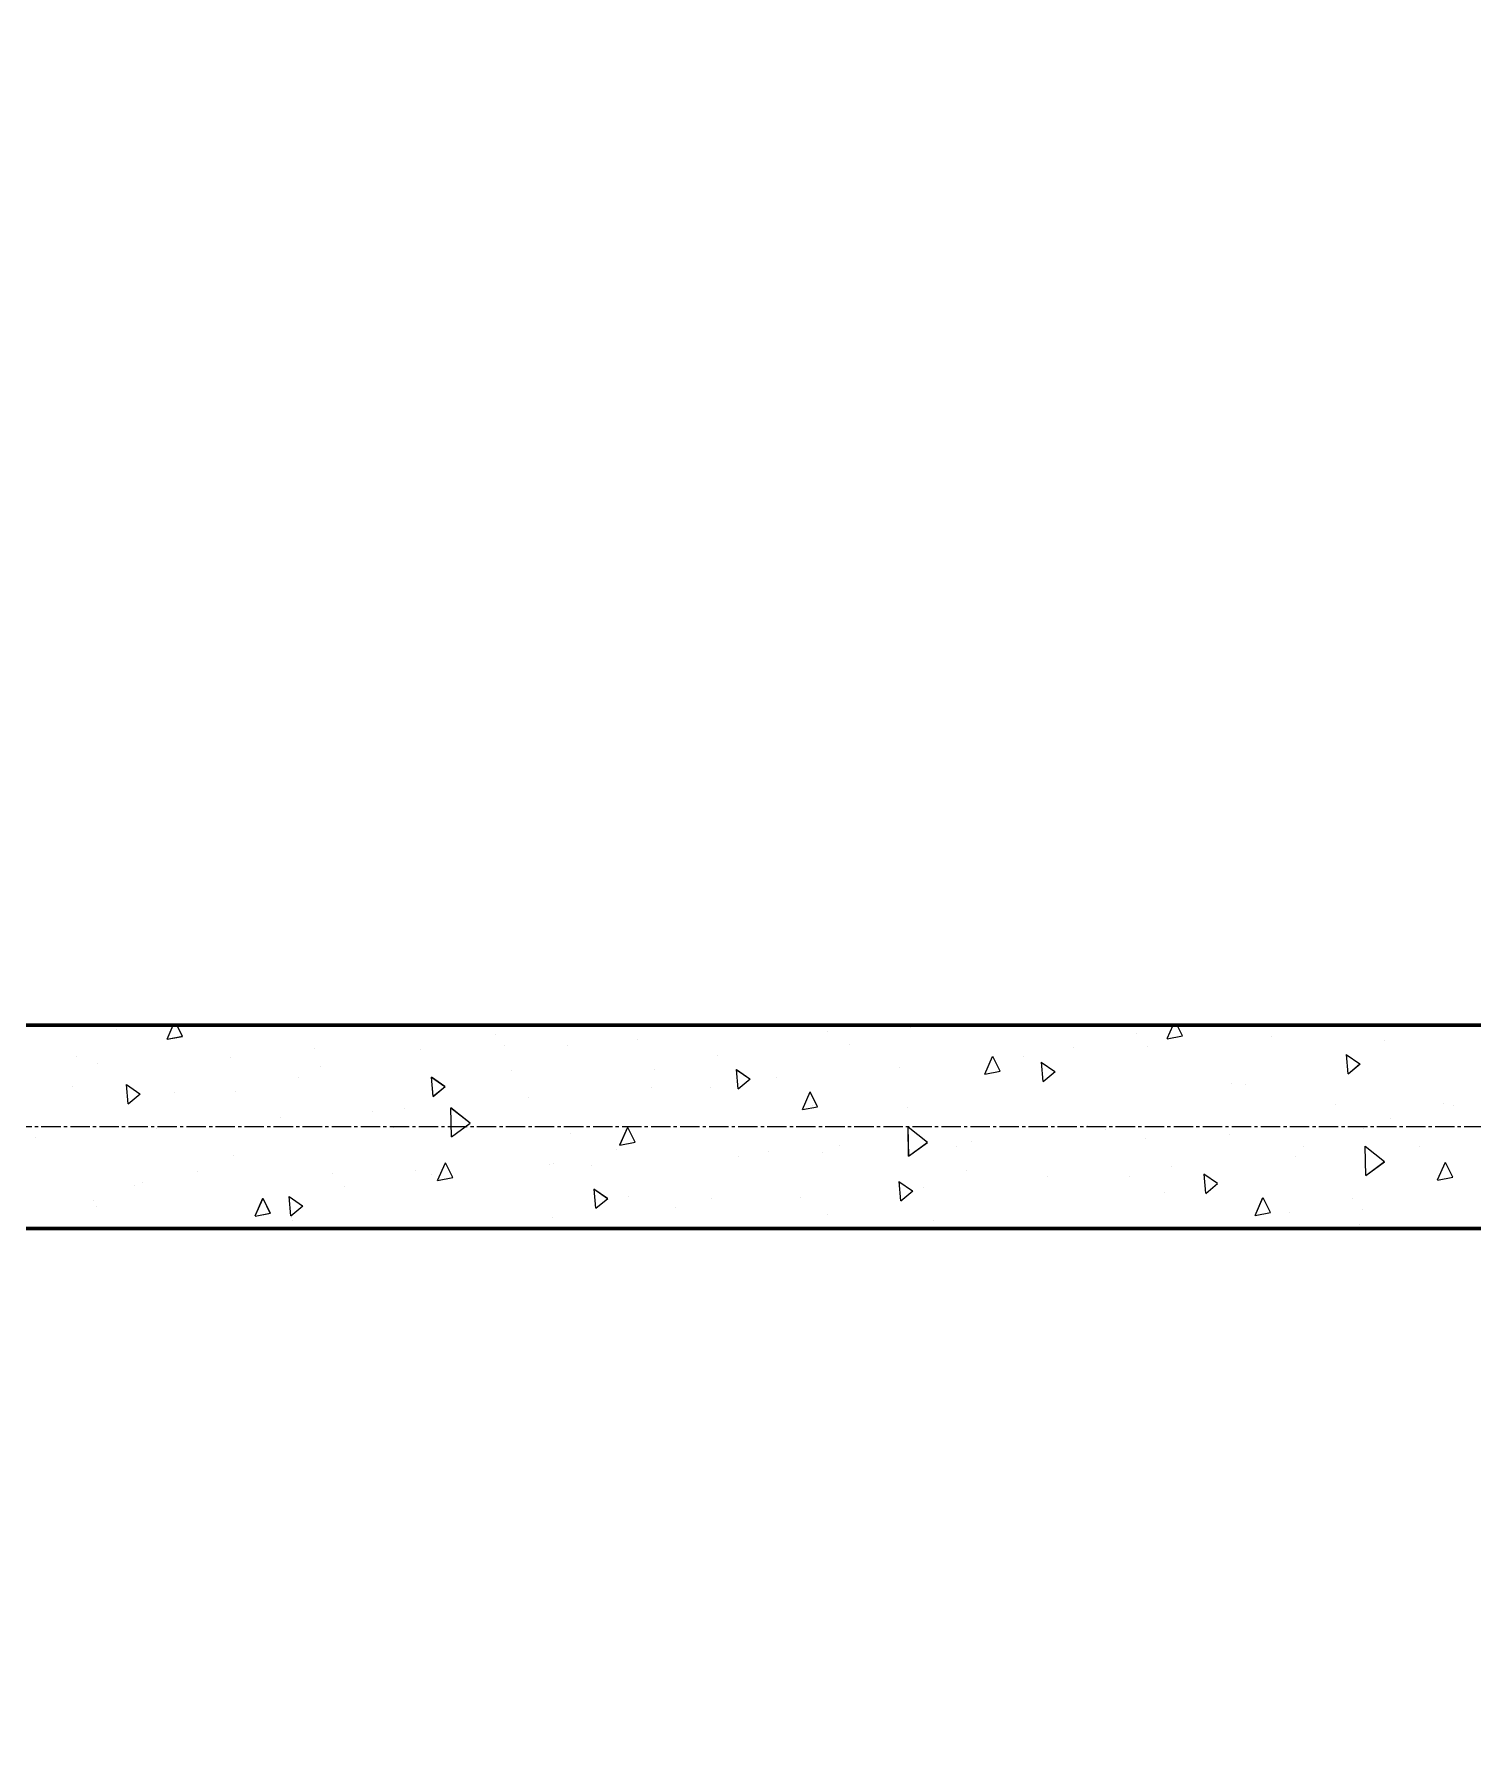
# Model space of a CAD drawing. Header units: millimetres. Extents: x 470010 to 1231400, y -134005 to 421770.
# Drawn here: x 673913 to 675329, y -39611 to -37936 of the extents above; entities that cross this region are included whole.
import ezdxf
from ezdxf.enums import TextEntityAlignment as Align

# ---------------------------------------------------------------- set-up
doc = ezdxf.new("R2010")
doc.units = ezdxf.units.MM
doc.linetypes.add('CENTER2', pattern=[28.575, 19.05, -3.175, 3.175, -3.175])
doc.layers.get('Defpoints').update_dxf_attribs({"color": 140})
for name, color, linetype, lineweight in [('0) шп потолок', 3, 'Continuous', 60), ('АР_Стены ПЕНОблок', 52, 'Continuous', 20), ('АР_Штриховка', 8, 'Continuous', 0)]:
    doc.layers.add(name, color=color, linetype=linetype, lineweight=lineweight)
doc.layers.add('РД_Оси_100', color=7, linetype='Continuous', lineweight=0, true_color=0x525252)
doc.styles.add('style1', font='ARIALN.TTF')

# ---------------------------------------------------------------- blocks, each defined once
blk = doc.blocks.new('СОШ_2200_АР_ОСИ_М100_28.05.24')
at = {"layer": 'РД_Оси_100', "color": 251, "linetype": 'CENTER2', "true_color": 0x636466}
blk.add_line((29555, 54600), (-5954.958, 54600), dxfattribs=at)
blk = doc.blocks.new('A$C9108343f')
at = {"layer": '0) шп потолок'}
for points in [[(14845, 61875), (14845, 70530), (7287.9, 70530), (7287.9, 61455), (13825, 61455)], [(14845, 52575), (14845, 61255), (7275, 61255), (7275, 52155), (13825, 52155)]]:
    blk.add_lwpolyline(points, dxfattribs=at)
at = {"layer": 'АР_Стены ПЕНОблок', "color": 18, "linetype": 'Continuous', "lineweight": 20, "true_color": 0x000000}
for p, q in [((14845, 61455), (7255, 61455)), ((7255, 61255), (14845, 61255))]:
    blk.add_line(p, q, dxfattribs=at)
at = {"layer": 'АР_Штриховка', "color": 18, "linetype": 'Continuous', "lineweight": 0, "true_color": 0x000000}
for p, q in [((8275.4, 61451.3), (8275.4, 61451.3)), ((8325.5, 61441.4), (8331.5, 61455)), ((8325.5, 61441.2), (8340.5, 61444.1)), ((8340.5, 61444.1), (8335.1, 61455)), ((8648.5, 61446.1), (8648.5, 61446.1)), ((8788.4, 61440.7), (8788.4, 61440.7)), ((8963.7, 61454.8), (8963.7, 61454.8)), ((8974.9, 61448.9), (8974.9, 61448.9)), ((9057.4, 61452.5), (9057.4, 61452.5)), ((9279.4, 61446.6), (9279.4, 61446.6)), ((9309.6, 61441.9), (9315.4, 61455)), ((9309.7, 61441.8), (9324.6, 61444.7)), ((9324.6, 61444.7), (9319.5, 61455)), ((9412.3, 61444), (9412.3, 61444)), ((9523.5, 61440.1), (9523.5, 61440.1)), ((9534, 61453.8), (9534, 61453.8)), ((8236.3, 61424.4), (8236.3, 61424.4)), ((8388, 61423.3), (8388, 61423.3)), ((8470.2, 61432.2), (8470.2, 61432.2)), ((8574.5, 61431.4), (8574.5, 61431.4)), ((8657, 61435), (8657, 61435)), ((8719.9, 61434.7), (8719.9, 61434.7)), ((8867.2, 61424.9), (8867.2, 61424.9)), ((8996.9, 61436.2), (8996.9, 61436.2)), ((9130.1, 61407), (9137.8, 61424.4)), ((9145.1, 61409.8), (9137.9, 61424.3)), ((9168.5, 61423.9), (9168.5, 61423.9)), ((9217.4, 61432.9), (9217.4, 61432.9)), ((9290.2, 61433.7), (9290.2, 61433.7)), ((9499.2, 61416.7), (9485.8, 61425.9)), ((9487.7, 61407.2), (9486, 61426.2)), ((8256.6, 61417.5), (8256.6, 61417.5)), ((8476.2, 61414.7), (8476.2, 61414.7)), ((8664.7, 61410.5), (8664.7, 61410.5)), ((8805.2, 61411.2), (8805.2, 61411.2)), ((8899, 61402), (8885.6, 61411.2)), ((8887.5, 61392.5), (8885.8, 61411.4)), ((9046.4, 61413.7), (9046.4, 61413.7)), ((9130.1, 61406.9), (9145.1, 61409.8)), ((9199.1, 61409.3), (9185.7, 61418.5)), ((9187.6, 61399.8), (9185.9, 61418.8)), ((9187.6, 61399.8), (9199.3, 61409.6)), ((9191.3, 61414.4), (9191.3, 61414.4)), ((9487.7, 61407.2), (9499.4, 61417)), ((8232.4, 61394.6), (8232.4, 61394.6)), ((8298.7, 61387.2), (8285.4, 61396.4)), ((8287.2, 61377.7), (8285.6, 61396.7)), ((8333.1, 61389.3), (8333.1, 61389.3)), ((8393.1, 61389.5), (8393.1, 61389.5)), ((8455.1, 61403.2), (8455.1, 61403.2)), ((8598.8, 61394.6), (8585.5, 61403.8)), ((8587.3, 61385.1), (8585.7, 61404.1)), ((8587.4, 61385.1), (8599, 61394.9)), ((8802.6, 61393.6), (8802.6, 61393.6)), ((8859.7, 61393.3), (8859.7, 61393.3)), ((8887.5, 61392.4), (8899.1, 61402.2)), ((8924.7, 61403.9), (8924.7, 61403.9)), ((8950.6, 61372.1), (8958.3, 61389.5)), ((8965.6, 61374.9), (8958.4, 61389.4)), ((9372.8, 61397.7), (9372.8, 61397.7)), ((9386.3, 61397.2), (9386.3, 61397.2)), ((8287.2, 61377.7), (8298.9, 61387.5)), ((8558.8, 61373.6), (8558.8, 61373.6)), ((8605.3, 61345.1), (8604.7, 61373.7)), ((8623.7, 61358.6), (8604.7, 61373.6)), ((8680.9, 61383.8), (8680.9, 61383.8)), ((8950.6, 61372), (8965.6, 61374.9)), ((8960.7, 61376), (8960.7, 61376)), ((9054.5, 61374.2), (9054.5, 61374.2)), ((9474.9, 61376.8), (9474.9, 61376.8)), ((9581.1, 61378.2), (9581.1, 61378.2)), ((9591.6, 61376.5), (9591.6, 61376.5)), ((8437.1, 61363.8), (8437.1, 61363.8)), ((8527.8, 61370.2), (8527.8, 61370.2)), ((8605.2, 61345.2), (8623.7, 61358.7)), ((9231.1, 61356.7), (9231.1, 61356.7)), ((9529.6, 61362.8), (9529.6, 61362.8)), ((8195.6, 61344.5), (8195.6, 61344.5)), ((8315, 61353.5), (8315, 61353.5)), ((8548.5, 61354.3), (8548.5, 61354.3)), ((8722.3, 61348.5), (8722.3, 61348.5)), ((8771.1, 61337.2), (8778.8, 61354.6)), ((8771.1, 61337.1), (8786.1, 61340)), ((8786.1, 61340), (8778.9, 61354.5)), ((9055.2, 61326.2), (9054.6, 61354.8)), ((9073.6, 61339.6), (9054.6, 61354.7)), ((9055.1, 61326.2), (9073.6, 61339.7)), ((9117.4, 61341.1), (9117.4, 61341.1)), ((9179.4, 61354.8), (9179.4, 61354.8)), ((9248.9, 61352.5), (9248.9, 61352.5)), ((9288.6, 61343.6), (9288.6, 61343.6)), ((9371.1, 61347.2), (9371.1, 61347.2)), ((9502.5, 61353), (9502.5, 61353)), ((8390.7, 61327.3), (8390.7, 61327.3)), ((8767.3, 61333.1), (8767.3, 61333.1)), ((8888.2, 61326.2), (8888.2, 61326.2)), ((8917.3, 61331.3), (8917.3, 61331.3)), ((8970.7, 61329.8), (8970.7, 61329.8)), ((8987.3, 61336.7), (8987.3, 61336.7)), ((9102.1, 61335.5), (9102.1, 61335.5)), ((9435.8, 61325.9), (9435.8, 61325.9)), ((9443.9, 61335.3), (9443.9, 61335.3)), ((9505.1, 61307.3), (9504.5, 61335.9)), ((9523.5, 61320.7), (9504.5, 61335.8)), ((9557.5, 61335.7), (9557.5, 61335.7)), ((8355.1, 61311.4), (8355.1, 61311.4)), ((8487.8, 61308.7), (8487.8, 61308.7)), ((8570.2, 61312.3), (8570.2, 61312.3)), ((8585.4, 61308.3), (8585.4, 61308.3)), ((8591.5, 61302.3), (8599.3, 61319.7)), ((8591.6, 61302.2), (8606.5, 61305.1)), ((8606.5, 61305.1), (8599.3, 61319.6)), ((8701.7, 61318), (8701.7, 61318)), ((8705.3, 61319.4), (8705.3, 61319.4)), ((8743.5, 61316.6), (8743.5, 61316.6)), ((9112.1, 61312.2), (9112.1, 61312.2)), ((9192.1, 61305.9), (9192.1, 61305.9)), ((9272.9, 61305.9), (9272.9, 61305.9)), ((9313.8, 61315.6), (9313.8, 61315.6)), ((9359.1, 61299.2), (9345.8, 61308.4)), ((9347.6, 61289.7), (9345.9, 61308.6)), ((9505, 61307.3), (9523.5, 61320.8)), ((9575.7, 61302.8), (9583.4, 61320.3)), ((9575.7, 61302.7), (9590.7, 61305.6)), ((9590.7, 61305.6), (9583.5, 61320.1)), ((8293.1, 61297.7), (8293.1, 61297.7)), ((8301.2, 61300.5), (8301.2, 61300.5)), ((8499.7, 61296.6), (8499.7, 61296.6)), ((8758.9, 61284.4), (8745.5, 61293.6)), ((8747.4, 61274.9), (8745.7, 61293.9)), ((9059, 61291.8), (9045.6, 61301)), ((9047.5, 61282.3), (9045.8, 61301.3)), ((9047.5, 61282.3), (9059.2, 61292.1)), ((9070, 61295.6), (9070, 61295.6)), ((9306.5, 61290.5), (9306.5, 61290.5)), ((9347.6, 61289.6), (9359.3, 61299.4)), ((8253.2, 61282.6), (8253.2, 61282.6)), ((8256, 61276.5), (8256, 61276.5)), ((8412, 61267.4), (8419.8, 61284.8)), ((8427, 61270.2), (8419.8, 61284.7)), ((8458.7, 61277), (8445.4, 61286.2)), ((8447.3, 61267.5), (8445.6, 61286.5)), ((8447.3, 61267.5), (8458.9, 61277.3)), ((8747.4, 61274.9), (8759, 61284.7)), ((8779.9, 61286.5), (8779.9, 61286.5)), ((8826.2, 61275.5), (8826.2, 61275.5)), ((8860.8, 61284.2), (8860.8, 61284.2)), ((8948.3, 61285.8), (8948.3, 61285.8)), ((9396.2, 61268), (9403.9, 61285.4)), ((9411.2, 61270.7), (9404, 61285.2)), ((9491.6, 61284.7), (9491.6, 61284.7)), ((9501.5, 61273.3), (9501.5, 61273.3)), ((8412.1, 61267.3), (8427, 61270.2)), ((8448.3, 61265.4), (8448.3, 61265.4)), ((8448.6, 61262.5), (8448.6, 61262.5)), ((8582.4, 61255.5), (8582.4, 61255.5)), ((8704.5, 61265.8), (8704.5, 61265.8)), ((8974.9, 61269.3), (8974.9, 61269.3)), ((9079.5, 61263), (9079.5, 61263)), ((9396.2, 61267.8), (9411.2, 61270.7)), ((9429.7, 61270.9), (9429.7, 61270.9)), ((9498.5, 61258.7), (9498.5, 61258.7))]:
    blk.add_line(p, q, dxfattribs=at)
at = {"layer": 'РД_Оси_100'}
blk.add_blockref('СОШ_2200_АР_ОСИ_М100_28.05.24', (7155, 6755), dxfattribs=at)
at = {"layer": 'Defpoints', "color": 18, "true_color": 0x000000, "style": 'style1'}
for p in [(143949.3, 316089.1), (143975, 281639.5), (143890.4, 273244.7), (143840, 264276.8), (143967.8, 254892.4), (12252, 104178.1), (12382.6, 96023.1)]:
    blk.add_attdef('АР-ПОМЕЩЕНИЕ:НАИМЕНОВАНИЕ', text='', height=100, dxfattribs=at).set_placement(p, align=Align.MIDDLE)
at = {"layer": 'Defpoints', "color": 18, "true_color": 0x000000, "style": 'style1', "flags": 8}
for p in [(143951.3, 279099.1), (143848.3, 269251.1), (143875.3, 260094.2), (144049.7, 250824.7), (163419.3, 238153.4), (155897.5, 237966), (183037.2, 237966), (143342.9, 237876.2)]:
    blk.add_attdef('АР-ПОМЕЩЕНИЕ:НАИМЕНОВАНИЕ', text='', height=100, dxfattribs=at).set_placement(p, align=Align.MIDDLE)

msp = doc.modelspace()

# ---------------------------------------------------------------- linework, layer by layer
at = {"layer": '0) шп потолок'}
for points in [[(680563.57, -38491.242), (680563.57, -29836.242), (673006.525, -29836.242), (673006.525, -38911.242), (679543.57, -38911.242)], [(680563.57, -47791.242), (680563.57, -39111.242), (672993.57, -39111.242), (672993.57, -48211.242), (679543.57, -48211.242)]]:
    msp.add_lwpolyline(points, dxfattribs=at)
at = {"layer": 'АР_Стены ПЕНОблок', "color": 18, "linetype": 'Continuous', "lineweight": 20, "true_color": 0x000000}
for p, q in [((680563.57, -38911.242), (672973.57, -38911.242)), ((672973.57, -39111.242), (680563.57, -39111.242))]:
    msp.add_line(p, q, dxfattribs=at)
at = {"layer": 'АР_Штриховка', "color": 18, "linetype": 'Continuous', "lineweight": 0, "true_color": 0x000000}
for p, q in [((674044.087, -38924.882), (674050.16, -38911.242)), ((674059.095, -38922.101), (674053.692, -38911.242)), ((675028.227, -38924.347), (675034.061, -38911.242)), ((675043.234, -38921.566), (675038.098, -38911.242)), ((674044.135, -38925.009), (674059.095, -38922.101)), ((675028.275, -38924.475), (675043.235, -38921.567)), ((674848.707, -38959.242), (674856.455, -38941.839)), ((674863.715, -38956.461), (674856.503, -38941.966)), ((674917.68, -38956.893), (674904.345, -38947.712)), ((674906.188, -38966.41), (674904.528, -38947.433)), ((675217.793, -38949.517), (675204.458, -38940.336)), ((675206.301, -38959.034), (675204.641, -38940.056)), ((675206.306, -38959.04), (675217.981, -38949.244)), ((674017.343, -38979.02), (674004.008, -38969.839)), ((674005.849, -38988.54), (674004.188, -38969.563)), ((674317.455, -38971.645), (674304.12, -38962.463)), ((674305.962, -38981.163), (674304.301, -38962.186)), ((674617.568, -38964.269), (674604.233, -38955.087)), ((674606.075, -38973.787), (674604.414, -38954.809)), ((674606.08, -38973.793), (674617.755, -38963.997)), ((674848.755, -38959.37), (674863.715, -38956.462)), ((674906.193, -38966.416), (674917.868, -38956.62)), ((674005.854, -38988.546), (674017.528, -38978.75)), ((674305.967, -38981.17), (674317.641, -38971.374)), ((674669.187, -38994.137), (674676.935, -38976.734)), ((674684.195, -38991.356), (674676.983, -38976.861)), ((674342.346, -39007.673), (674323.305, -38992.6)), ((674323.938, -39021.116), (674323.347, -38992.547)), ((674669.235, -38994.265), (674684.195, -38991.357)), ((674323.828, -39021.077), (674342.279, -39007.58)), ((674489.667, -39029.033), (674497.415, -39011.63)), ((674504.675, -39026.252), (674497.463, -39011.757)), ((674792.253, -39026.593), (674773.212, -39011.521)), ((674773.845, -39040.036), (674773.254, -39011.467)), ((674489.715, -39029.16), (674504.675, -39026.252)), ((674773.734, -39039.996), (674792.185, -39026.5)), ((675242.16, -39045.514), (675223.119, -39030.441)), ((675223.752, -39058.956), (675223.161, -39030.387)), ((674310.147, -39063.928), (674317.895, -39046.525)), ((674325.155, -39061.147), (674317.943, -39046.652)), ((675223.641, -39058.916), (675242.091, -39045.42)), ((675294.287, -39063.393), (675302.035, -39045.99)), ((675309.294, -39060.612), (675302.083, -39046.117)), ((674310.195, -39064.055), (674325.155, -39061.147)), ((674777.586, -39074.446), (674764.251, -39065.265)), ((674766.093, -39083.964), (674764.433, -39064.986)), ((675077.698, -39067.07), (675064.363, -39057.889)), ((675066.206, -39076.587), (675064.546, -39057.609)), ((675066.212, -39076.593), (675077.886, -39066.797)), ((675294.335, -39063.521), (675309.295, -39060.613)), ((674130.627, -39098.823), (674138.375, -39081.42)), ((674145.635, -39096.042), (674138.423, -39081.547)), ((674177.361, -39089.197), (674164.026, -39080.016)), ((674165.867, -39098.717), (674164.207, -39079.739)), ((674477.473, -39081.822), (674464.138, -39072.64)), ((674465.98, -39091.34), (674464.32, -39072.363)), ((674465.985, -39091.346), (674477.66, -39081.55)), ((674766.098, -39083.97), (674777.773, -39074.174)), ((675114.767, -39098.289), (675122.515, -39080.885)), ((675129.774, -39095.507), (675122.563, -39081.012)), ((674130.675, -39098.95), (674145.635, -39096.043)), ((674165.872, -39098.723), (674177.547, -39088.927)), ((675114.815, -39098.416), (675129.775, -39095.508))]:
    msp.add_line(p, q, dxfattribs=at)

# ---------------------------------------------------------------- block references
msp.add_blockref('A$C9108343f', (665718.612, -100366.242))
at = {"layer": 'РД_Оси_100'}
msp.add_blockref('СОШ_2200_АР_ОСИ_М100_28.05.24', (672873.57, -93611.242), dxfattribs=at)

doc.saveas('drawing.dxf')
